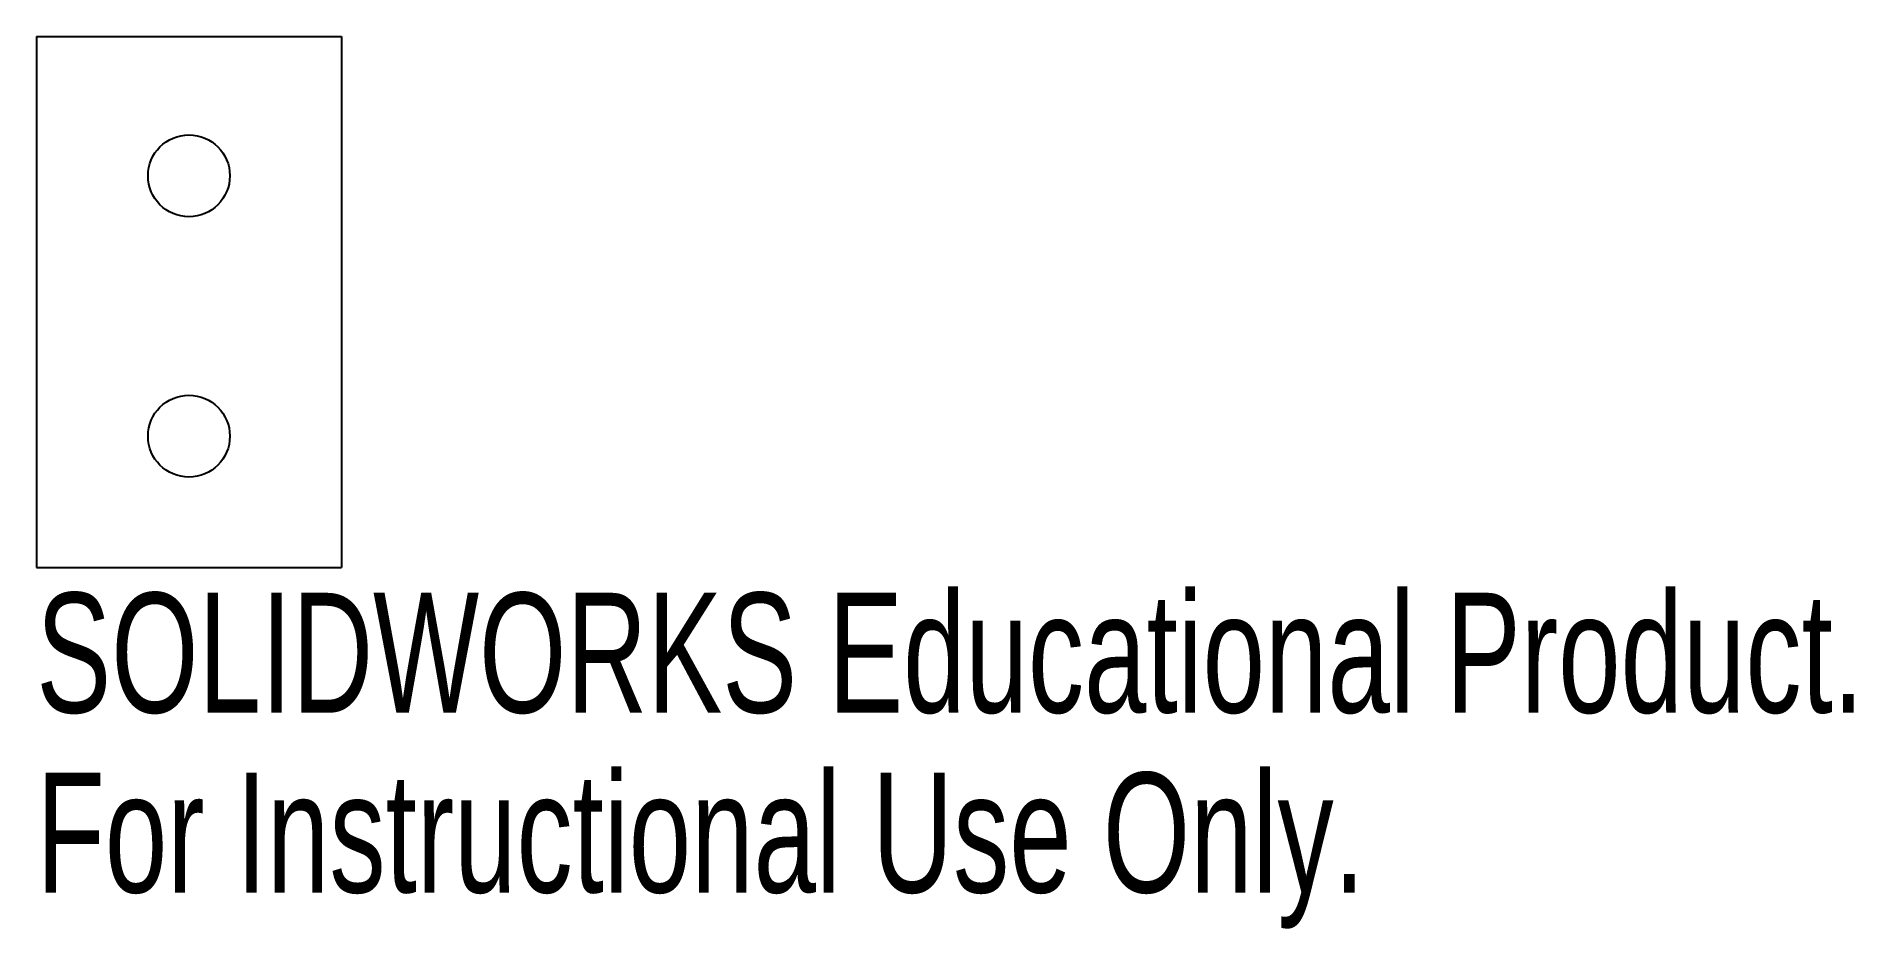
# Model space of a CAD drawing. Header units: millimetres. Extents: x -6.2 to 67.1, y -52.4 to -16.4.
import ezdxf

# ---------------------------------------------------------------- set-up
doc = ezdxf.new("R2010")
doc.units = ezdxf.units.MM
doc.styles.add('SLDTEXTSTYLE0', font='TXT', dxfattribs={"width": 0.7})

msp = doc.modelspace()

# ---------------------------------------------------------------- linework, layer by layer
at = {"color": 7, "linetype": 'Continuous', "lineweight": 25}
for p, q in [((-6.152, -16.379), (-6.152, -37.795)), ((-6.152, -16.379), (6.152, -16.379)), ((6.152, -16.379), (6.152, -37.795)), ((-6.152, -37.795), (6.152, -37.795))]:
    msp.add_line(p, q, dxfattribs=at)
for centre in [(0, -22), (0, -32.5)]:
    msp.add_circle(centre, 1.65, dxfattribs=at)

# ---------------------------------------------------------------- texts
at = {"color": 7, "linetype": 'Continuous', "char_height": 4.83362, "attachment_point": 1, "style": 'SLDTEXTSTYLE0'}
for s, insert in [('SOLIDWORKS Educational Product.', (-6.152, -38.814)), ('For Instructional Use Only.', (-6.152, -46.065))]:
    msp.add_mtext(s, dxfattribs=dict(at, insert=insert))

doc.saveas('drawing.dxf')
